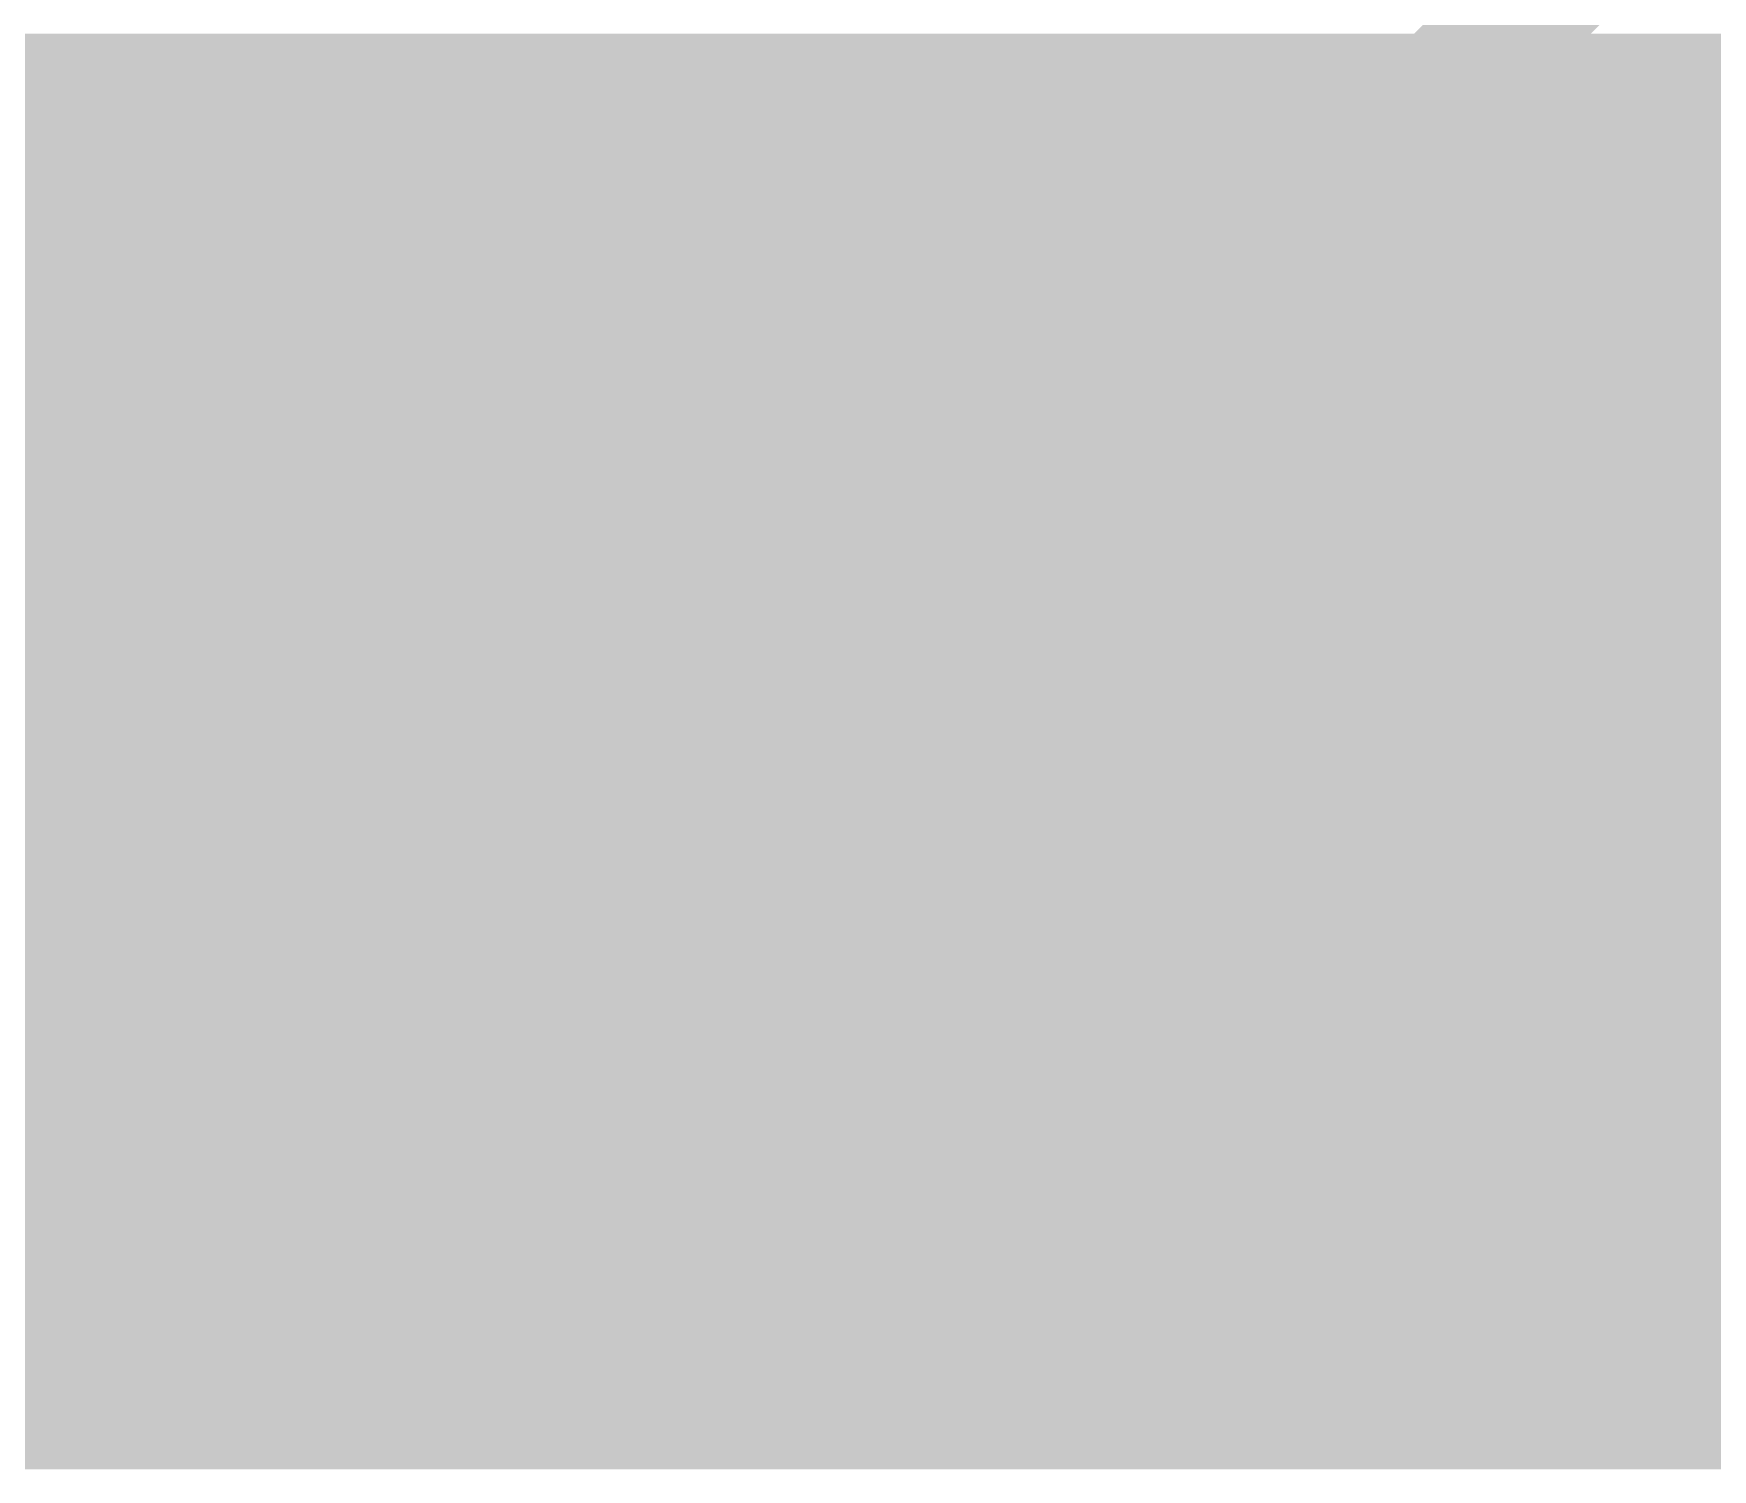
# Model space of a CAD drawing. Extents: x -29 to 78, y -15 to 28.
# Drawn here: x 25.951 to 29.365, y 8.237 to 11.158 of the extents above; entities that cross this region are included whole.
import ezdxf

# ---------------------------------------------------------------- set-up
doc = ezdxf.new("R2010")
doc.units = 0
for name, color, linetype in [('1', 12, 'CONTINUOUS'), ('201', 110, 'CONTINUOUS'), ('22', 40, 'CONTINUOUS')]:
    doc.layers.add(name, color=color, linetype=linetype)

# ---------------------------------------------------------------- blocks, each defined once
blk = doc.blocks.new('RECT')
blk.add_solid([(-0.5, -0.5), (0.5, -0.5), (-0.5, 0.5), (0.5, 0.5)])

msp = doc.modelspace()

# ---------------------------------------------------------------- linework, layer by layer
at = {"layer": '1', "const_width": 0.254}
for points in [[(26.67, 8.89), (30.48, 12.7)], [(22.86, 8.89), (26.67, 8.89)]]:
    msp.add_lwpolyline(points, dxfattribs=at)
at = {"layer": '1', "const_width": 0.127}
for points in [[(26.67, 8.8265, 1), (26.67, 8.9535)], [(26.6251, 8.9349, 1), (26.7149, 8.8451)]]:
    msp.add_lwpolyline(points, format="xyb", dxfattribs=at)
at = {"layer": '22', "const_width": 0.2794}
for points in [[(26.5303, 10.5296), (25.7804, 10.5296)], [(26.5303, 9.0297), (26.5303, 10.5296)], [(26.0303, 9.5297), (25.5304, 9.0297)], [(25.7804, 9.5297), (26.5303, 9.5297)]]:
    msp.add_lwpolyline(points, dxfattribs=at)
at = {"layer": '22', "const_width": 0.1397}
for points in [[(26.6001, 10.5296, 1), (26.4605, 10.5296)], [(26.5303, 10.4597, 1), (26.5303, 10.5994)], [(26.0797, 9.4803, 1), (25.9809, 9.5791)], [(26.5303, 9.4598, 1), (26.5303, 9.5995)], [(26.4605, 9.0297, 1), (26.6001, 9.0297)]]:
    msp.add_lwpolyline(points, format="xyb", dxfattribs=at)

# ---------------------------------------------------------------- block references
at = {"layer": '201', "xscale": 35.9867}
for p, yscale in [((17.9349, 11.0998), 0.1168), ((17.9349, 10.983), 0.1168), ((17.9349, 10.8662), 0.1169), ((17.9349, 10.7493), 0.1168), ((17.9349, 10.6325), 0.1169), ((17.9349, 10.5156), 0.1168), ((17.9349, 10.3988), 0.1168), ((17.9349, 10.282), 0.1169), ((17.9349, 10.1651), 0.1168), ((17.9349, 10.0483), 0.1169), ((17.9349, 9.9314), 0.1168), ((17.9349, 9.8146), 0.1168), ((17.9349, 9.6978), 0.1169), ((17.9349, 9.5809), 0.1168), ((17.9349, 9.4641), 0.1169), ((17.9349, 9.3472), 0.1168), ((17.9349, 9.2304), 0.1168), ((17.9349, 9.1136), 0.1169), ((17.9349, 8.9967), 0.1168), ((17.9349, 8.8799), 0.1169), ((17.9349, 8.763), 0.1168), ((17.9349, 8.6462), 0.1168), ((17.9349, 8.5294), 0.1169), ((17.9349, 8.4125), 0.1168), ((17.9349, 8.2957), 0.1169)]:
    msp.add_blockref('RECT', p, dxfattribs=dict(at, yscale=yscale))

doc.saveas('drawing.dxf')
